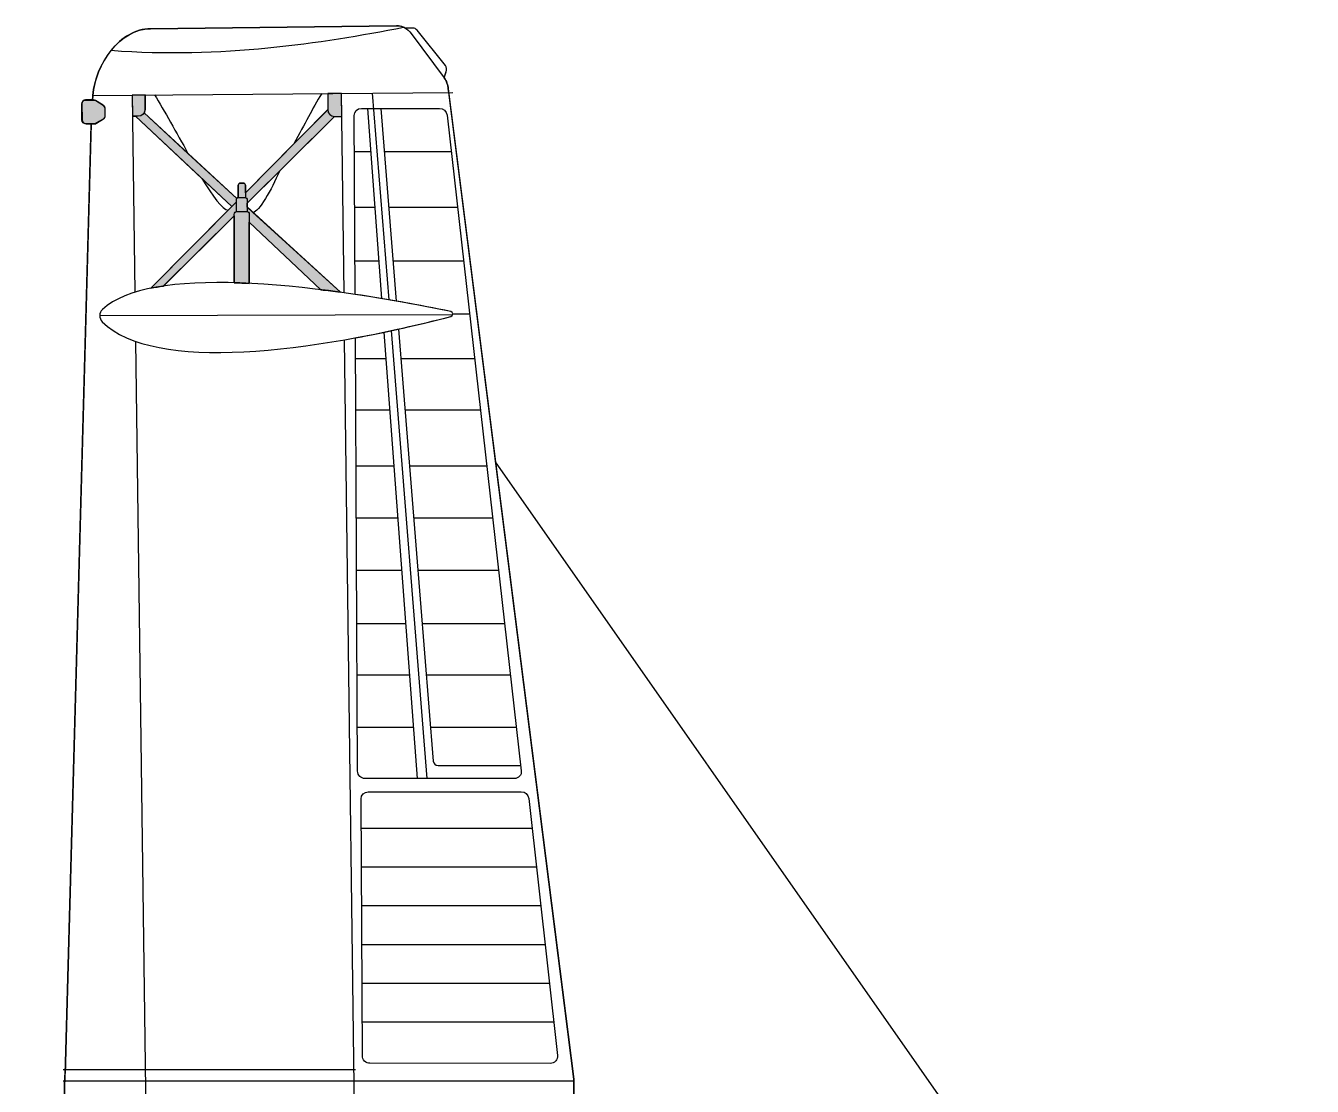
# Model space of a CAD drawing. Extents: x 65 to 351, y 40 to 244.
# Drawn here: x 231.78 to 277.79, y 150.81 to 188.74 of the extents above; entities that cross this region are included whole.
import ezdxf

# ---------------------------------------------------------------- set-up
doc = ezdxf.new("R2010")
doc.units = 0
doc.header["$MEASUREMENT"] = 0
doc.layers.add('4-VIEW', color=7, linetype='CONTINUOUS')
doc.layers.add('SOLIDS', color=7, linetype='CONTINUOUS')

msp = doc.modelspace()

# ---------------------------------------------------------------- hatches: boundary and pattern name
at = {"layer": 'SOLIDS'}
h = msp.add_hatch(color=7, dxfattribs=at)
edge = h.paths.add_edge_path()
edge.add_spline(control_points=[(233.79, 185.946), (233.79, 185.946), (233.79, 185.369), (233.79, 185.369), (233.79, 185.293), (233.852, 185.23), (233.928, 185.23), (233.928, 185.23), (234.061, 185.23), (234.061, 185.23), (234.061, 185.23), (234.222, 185.23), (234.222, 185.23), (234.249, 185.23), (234.272, 185.237), (234.295, 185.251), (234.295, 185.251), (234.547, 185.405), (234.547, 185.405), (234.589, 185.431), (234.612, 185.474), (234.612, 185.523), (234.612, 185.523), (234.612, 185.778), (234.612, 185.778), (234.612, 185.827), (234.59, 185.868), (234.548, 185.895), (234.548, 185.895), (234.285, 186.063), (234.285, 186.063), (234.262, 186.077), (234.239, 186.084), (234.211, 186.084), (234.211, 186.084), (234.121, 186.084), (234.121, 186.084), (234.121, 186.084), (233.928, 186.084), (233.928, 186.084), (233.852, 186.084), (233.79, 186.022), (233.79, 185.946)], knot_values=[0, 0, 0, 0, 1, 1, 1, 2, 2, 2, 3, 3, 3, 4, 4, 4, 5, 5, 5, 6, 6, 6, 7, 7, 7, 8, 8, 8, 9, 9, 9, 10, 10, 10, 11, 11, 11, 12, 12, 12, 13, 13, 13, 14, 14, 14, 14], degree=3, periodic=1)
h = msp.add_hatch(color=7, dxfattribs=at)
edge = h.paths.add_edge_path()
edge.add_spline(control_points=[(239.239, 179.548), (239.239, 179.548), (239.239, 181.938), (239.239, 181.938), (239.239, 181.938), (236.711, 179.432), (236.711, 179.432), (236.553, 179.41), (236.401, 179.383), (236.254, 179.353), (236.254, 179.353), (239.022, 182.147), (239.022, 182.147), (239.022, 182.147), (239.151, 182.278), (239.151, 182.278), (239.151, 182.278), (238.081, 183.278), (238.081, 183.278), (238.081, 183.278), (235.702, 185.503), (235.702, 185.503), (235.702, 185.503), (235.595, 185.503), (235.595, 185.503), (235.595, 185.503), (235.584, 186.261), (235.584, 186.261), (235.584, 186.261), (236.055, 186.265), (236.055, 186.265), (236.055, 186.265), (236.055, 185.749), (236.055, 185.749), (236.055, 185.703), (236.042, 185.66), (236.02, 185.623), (236.02, 185.623), (237.585, 184.177), (237.585, 184.177), (237.585, 184.177), (239.327, 182.566), (239.327, 182.566), (239.338, 182.583), (239.357, 182.594), (239.379, 182.594), (239.379, 182.594), (239.38, 182.594), (239.38, 182.594), (239.38, 182.594), (239.38, 183.036), (239.38, 183.036), (239.38, 183.079), (239.414, 183.113), (239.456, 183.113), (239.456, 183.113), (239.561, 183.113), (239.561, 183.113), (239.603, 183.113), (239.638, 183.079), (239.638, 183.036), (239.638, 183.036), (239.638, 182.768), (239.638, 182.768), (239.638, 182.768), (241.371, 184.518), (241.371, 184.518), (241.371, 184.518), (242.58, 185.738), (242.58, 185.738), (242.58, 185.738), (242.58, 186.316), (242.58, 186.316), (242.58, 186.316), (243.074, 186.32), (243.074, 186.32), (243.074, 186.32), (243.084, 185.493), (243.084, 185.493), (243.084, 185.493), (242.825, 185.493), (242.825, 185.493), (242.825, 185.493), (240.854, 183.538), (240.854, 183.538), (240.854, 183.538), (239.7, 182.394), (239.7, 182.394), (239.7, 182.394), (239.7, 182.257), (239.7, 182.257), (239.7, 182.257), (239.909, 182.066), (239.909, 182.066), (239.909, 182.066), (243.033, 179.209), (243.033, 179.209), (242.799, 179.241), (242.566, 179.272), (242.336, 179.3), (242.336, 179.3), (239.778, 181.712), (239.778, 181.712), (239.778, 181.712), (239.778, 179.528), (239.778, 179.528), (239.596, 179.536), (239.416, 179.543), (239.239, 179.548), (239.239, 179.548), (239.239, 179.548), (239.239, 179.548)], knot_values=[0, 0, 0, 0, 1, 1, 1, 2, 2, 2, 3, 3, 3, 4, 4, 4, 5, 5, 5, 6, 6, 6, 7, 7, 7, 8, 8, 8, 9, 9, 9, 10, 10, 10, 11, 11, 11, 12, 12, 12, 13, 13, 13, 14, 14, 14, 15, 15, 15, 16, 16, 16, 17, 17, 17, 18, 18, 18, 19, 19, 19, 20, 20, 20, 21, 21, 21, 22, 22, 22, 23, 23, 23, 24, 24, 24, 25, 25, 25, 26, 26, 26, 27, 27, 27, 28, 28, 28, 29, 29, 29, 30, 30, 30, 31, 31, 31, 32, 32, 32, 33, 33, 33, 34, 34, 34, 35, 35, 35, 36, 36, 36, 37, 37, 37, 37], degree=3, periodic=1)
h.paths.add_polyline_path([(239.317, 182.097), (239.326, 182.099), (239.317, 182.098)])

# ---------------------------------------------------------------- linework, layer by layer
at = {"layer": '4-VIEW', "color": 7}
for points in [[(234.185, 186.25), (247.053, 186.351)], [(235.584, 186.262), (235.679, 179.207)], [(243.166, 179.19), (243.074, 186.32)], [(244.777, 178.938), (244.189, 186.329)], [(235.702, 185.503), (239.151, 182.278)], [(236.02, 185.623), (239.327, 182.566)], [(242.58, 185.739), (239.638, 182.769)], [(242.825, 185.493), (239.7, 182.395)], [(244.517, 178.982), (244.012, 185.783)], [(244.479, 185.783), (245.032, 178.894)], [(243.537, 184.237), (244.127, 184.237)], [(244.603, 184.237), (246.997, 184.237)], [(239.317, 182.445), (236.254, 179.353)], [(239.7, 182.258), (243.033, 179.209)], [(243.547, 182.252), (244.274, 182.252)], [(244.763, 182.252), (247.224, 182.252)], [(239.239, 181.938), (236.711, 179.433)], [(239.778, 181.712), (242.336, 179.3)], [(243.557, 180.327), (244.417, 180.327)], [(244.917, 180.327), (247.449, 180.327)], [(234.429, 178.375), (247.051, 178.409)], [(247.054, 178.434), (247.661, 178.441)], [(245.791, 161.819), (244.606, 177.784)], [(246.139, 161.819), (244.865, 177.839)], [(235.702, 177.458), (236.183, 141.781)], [(243.648, 141.646), (243.187, 177.51)], [(243.575, 176.837), (244.676, 176.837)], [(245.198, 176.837), (247.841, 176.837)], [(243.585, 175.01), (244.812, 175.01)], [(245.345, 175.01), (248.042, 175.01)], [(243.595, 173.004), (244.96, 173.004)], [(245.506, 173.004), (248.277, 173.004)], [(278.887, 129.846), (248.583, 173.146)], [(243.604, 171.138), (245.099, 171.138)], [(245.656, 171.138), (248.476, 171.138)], [(243.614, 169.274), (245.238, 169.274)], [(245.806, 169.274), (248.687, 169.274)], [(243.624, 167.368), (245.379, 167.368)], [(245.959, 167.368), (248.913, 167.368)], [(243.634, 165.523), (245.516, 165.523)], [(246.107, 165.523), (249.12, 165.523)], [(243.643, 163.658), (245.655, 163.658)], [(246.257, 163.658), (249.332, 163.658)], [(243.78, 160.044), (249.891, 160.044)], [(243.787, 158.658), (250.045, 158.658)], [(243.794, 157.273), (250.2, 157.273)], [(243.801, 155.888), (250.354, 155.888)], [(243.809, 154.503), (250.509, 154.503)], [(243.816, 153.117), (250.664, 153.117)], [(233.124, 151.41), (243.571, 151.41)], [(233.119, 151.012), (251.384, 151.003)]]:
    msp.add_lwpolyline(points, dxfattribs=at)
for points, knots in [([(234.172, 186.054), (234.172, 186.054), (234.185, 186.25), (234.185, 186.25), (234.257, 187.347), (235.156, 188.641), (236.249, 188.631), (236.249, 188.631), (245.043, 188.738), (245.043, 188.738), (245.254, 188.741), (245.439, 188.639), (245.571, 188.462), (245.571, 188.462), (246.746, 186.879), (246.746, 186.879), (246.834, 186.76), (246.875, 186.631), (246.893, 186.481), (246.893, 186.481), (251.381, 151.07), (251.381, 151.07), (251.386, 151.026), (251.384, 150.986), (251.385, 150.942), (251.385, 150.942), (251.631, 131.484), (251.631, 131.484)], [0, 0, 0, 0, 1, 1, 1, 2, 2, 2, 3, 3, 3, 4, 4, 4, 5, 5, 5, 6, 6, 6, 7, 7, 7, 8, 8, 8, 9, 9, 9, 9]), ([(246.746, 186.879), (246.746, 186.879), (246.813, 187.098), (246.813, 187.098), (246.837, 187.176), (246.845, 187.254), (246.792, 187.32), (246.792, 187.32), (245.784, 188.578), (245.784, 188.578), (245.743, 188.629), (245.688, 188.656), (245.624, 188.656), (245.624, 188.656), (245.356, 188.657), (245.356, 188.657)], [0, 0, 0, 0, 1, 1, 1, 2, 2, 2, 3, 3, 3, 4, 4, 4, 5, 5, 5, 5]), ([(233.806, 185.37), (233.806, 185.37), (233.79, 185.946), (233.79, 185.946), (233.788, 186.022), (233.849, 186.085), (233.925, 186.085), (233.925, 186.085), (234.208, 186.085), (234.208, 186.085), (234.235, 186.085), (234.259, 186.078), (234.283, 186.063), (234.283, 186.063), (234.55, 185.895), (234.55, 185.895), (234.592, 185.869), (234.616, 185.827), (234.618, 185.779), (234.618, 185.779), (234.624, 185.524), (234.624, 185.524), (234.625, 185.474), (234.603, 185.432), (234.561, 185.406), (234.561, 185.406), (234.314, 185.252), (234.314, 185.252), (234.291, 185.238), (234.269, 185.231), (234.242, 185.231), (234.242, 185.231), (233.947, 185.231), (233.947, 185.231), (233.871, 185.231), (233.808, 185.294), (233.806, 185.37), (233.806, 185.37), (233.806, 185.37), (233.806, 185.37)], [0, 0, 0, 0, 1, 1, 1, 2, 2, 2, 3, 3, 3, 4, 4, 4, 5, 5, 5, 6, 6, 6, 7, 7, 7, 8, 8, 8, 9, 9, 9, 10, 10, 10, 11, 11, 11, 12, 12, 12, 13, 13, 13, 13]), ([(236.055, 186.265), (236.055, 186.265), (236.055, 185.749), (236.055, 185.749), (236.055, 185.614), (235.944, 185.503), (235.808, 185.503), (235.808, 185.503), (235.595, 185.503), (235.595, 185.503)], [0, 0, 0, 0, 1, 1, 1, 2, 2, 2, 3, 3, 3, 3]), ([(242.58, 186.316), (242.58, 186.316), (242.58, 185.739), (242.58, 185.739), (242.58, 185.603), (242.69, 185.493), (242.825, 185.493), (242.825, 185.493), (243.084, 185.493), (243.084, 185.493)], [0, 0, 0, 0, 1, 1, 1, 2, 2, 2, 3, 3, 3, 3]), ([(243.919, 161.819), (243.919, 161.819), (249.252, 161.819), (249.252, 161.819), (249.406, 161.819), (249.522, 161.948), (249.505, 162.099), (249.505, 162.099), (246.849, 185.547), (246.849, 185.547), (246.834, 185.681), (246.719, 185.783), (246.583, 185.783), (246.583, 185.783), (243.785, 185.783), (243.785, 185.783), (243.643, 185.783), (243.53, 185.671), (243.531, 185.531), (243.531, 185.531), (243.563, 179.133), (243.563, 179.133), (244.692, 178.964), (245.846, 178.755), (246.98, 178.522), (247.076, 178.502), (247.079, 178.366), (246.985, 178.342), (245.863, 178.051), (244.708, 177.79), (243.571, 177.58), (243.571, 177.58), (243.651, 162.083), (243.651, 162.083), (243.652, 161.937), (243.772, 161.819), (243.919, 161.819), (243.919, 161.819), (243.919, 161.819), (243.919, 161.819)], [0, 0, 0, 0, 1, 1, 1, 2, 2, 2, 3, 3, 3, 4, 4, 4, 5, 5, 5, 6, 6, 6, 7, 7, 7, 8, 8, 8, 9, 9, 9, 10, 10, 10, 11, 11, 11, 12, 12, 12, 13, 13, 13, 13]), ([(233.248, 136.577), (233.248, 136.577), (233.169, 150.669), (233.169, 150.669), (233.167, 151.012), (233.196, 151.304), (233.205, 151.646), (233.205, 151.646), (234.117, 185.201), (234.117, 185.201)], [0, 0, 0, 0, 1, 1, 1, 2, 2, 2, 3, 3, 3, 3]), ([(239.38, 182.595), (239.38, 182.595), (239.38, 183.037), (239.38, 183.037), (239.38, 183.079), (239.414, 183.114), (239.456, 183.114), (239.456, 183.114), (239.561, 183.114), (239.561, 183.114), (239.603, 183.114), (239.638, 183.079), (239.638, 183.037), (239.638, 183.037), (239.638, 182.595), (239.638, 182.595)], [0, 0, 0, 0, 1, 1, 1, 2, 2, 2, 3, 3, 3, 4, 4, 4, 5, 5, 5, 5]), ([(239.317, 182.098), (239.317, 182.098), (239.317, 182.533), (239.317, 182.533), (239.317, 182.567), (239.345, 182.595), (239.379, 182.595), (239.379, 182.595), (239.638, 182.595), (239.638, 182.595), (239.672, 182.595), (239.7, 182.567), (239.7, 182.533), (239.7, 182.533), (239.7, 182.102), (239.7, 182.102)], [0, 0, 0, 0, 1, 1, 1, 2, 2, 2, 3, 3, 3, 4, 4, 4, 5, 5, 5, 5]), ([(239.239, 179.548), (239.239, 179.548), (239.239, 181.994), (239.239, 181.994), (239.239, 182.053), (239.287, 182.102), (239.347, 182.102), (239.347, 182.102), (239.67, 182.102), (239.67, 182.102), (239.729, 182.102), (239.778, 182.053), (239.778, 181.994), (239.778, 181.994), (239.778, 179.529), (239.778, 179.529)], [0, 0, 0, 0, 1, 1, 1, 2, 2, 2, 3, 3, 3, 4, 4, 4, 5, 5, 5, 5]), ([(234.527, 178.596), (236.196, 180.15), (241.799, 179.589), (246.98, 178.522), (247.076, 178.502), (247.079, 178.366), (246.985, 178.342), (242.002, 177.054), (236.388, 176.326), (234.521, 178.152), (234.396, 178.274), (234.398, 178.477), (234.527, 178.596), (234.527, 178.596), (234.527, 178.596), (234.527, 178.596)], [0, 0, 0, 0, 1, 1, 1, 2, 2, 2, 3, 3, 3, 4, 4, 4, 5, 5, 5, 5]), ([(245.113, 177.893), (245.113, 177.893), (246.355, 162.442), (246.355, 162.442), (246.362, 162.353), (246.437, 162.283), (246.528, 162.283), (246.528, 162.283), (249.482, 162.283), (249.482, 162.283)], [0, 0, 0, 0, 1, 1, 1, 2, 2, 2, 3, 3, 3, 3]), ([(249.505, 161.348), (249.505, 161.348), (244.029, 161.344), (244.029, 161.344), (243.887, 161.344), (243.774, 161.23), (243.775, 161.088), (243.775, 161.088), (243.822, 151.902), (243.822, 151.902), (243.822, 151.83), (243.849, 151.766), (243.901, 151.714), (243.954, 151.662), (244.017, 151.636), (244.09, 151.636), (244.09, 151.636), (250.545, 151.633), (250.545, 151.633), (250.621, 151.633), (250.685, 151.661), (250.735, 151.717), (250.785, 151.773), (250.806, 151.841), (250.798, 151.916), (250.798, 151.916), (249.772, 161.109), (249.772, 161.109), (249.757, 161.245), (249.641, 161.348), (249.505, 161.348), (249.505, 161.348), (249.505, 161.348), (249.505, 161.348)], [0, 0, 0, 0, 1, 1, 1, 2, 2, 2, 3, 3, 3, 4, 4, 4, 5, 5, 5, 6, 6, 6, 7, 7, 7, 8, 8, 8, 9, 9, 9, 10, 10, 10, 11, 11, 11, 11])]:
    msp.add_open_spline(points, degree=3, knots=knots, dxfattribs=at)
for points in [[(234.839, 187.861), (238.786, 187.563), (242.329, 188.112), (245.293, 188.688)], [(236.392, 186.268), (236.731, 185.715), (237.179, 184.902), (237.585, 184.177)], [(242.366, 186.315), (242.027, 185.762), (241.776, 185.244), (241.371, 184.518)], [(238.081, 183.278), (238.465, 182.646), (238.825, 182.158), (239.022, 182.147)], [(240.854, 183.538), (240.582, 182.875), (240.105, 182.078), (239.909, 182.067)]]:
    msp.add_open_spline(points, degree=3, dxfattribs=at)
at = {"layer": 'SOLIDS'}
msp.add_lwpolyline([(239.317, 182.097), (239.326, 182.099), (239.317, 182.098), (239.317, 182.097)], dxfattribs=at)
for points, knots in [([(227.98, 136.708), (227.98, 136.708), (229.129, 136.708), (229.129, 136.708), (229.224, 136.708), (229.309, 136.664), (229.366, 136.596), (229.366, 136.596), (229.84, 136.596), (229.84, 136.596), (229.922, 136.596), (229.996, 136.546), (230.027, 136.475), (230.312, 136.523), (230.651, 136.56), (231.03, 136.585), (231.651, 136.624), (232.376, 136.627), (233.138, 136.583), (233.175, 136.58), (233.212, 136.578), (233.248, 136.576), (233.248, 136.576), (233.198, 145.509), (233.198, 145.509), (233.198, 145.509), (233.195, 145.807), (233.195, 145.807), (233.195, 145.807), (233.169, 150.622), (233.169, 150.622), (233.169, 150.622), (233.169, 150.668), (233.169, 150.668), (233.168, 150.787), (233.171, 150.9), (233.176, 151.011), (233.182, 151.144), (233.19, 151.274), (233.196, 151.409), (233.2, 151.486), (233.203, 151.565), (233.205, 151.646), (233.205, 151.646), (234.119, 185.231), (234.119, 185.231), (234.119, 185.231), (233.947, 185.231), (233.947, 185.231), (233.871, 185.231), (233.808, 185.293), (233.806, 185.369), (233.806, 185.369), (233.79, 185.946), (233.79, 185.946), (233.788, 186.022), (233.849, 186.084), (233.925, 186.084), (233.925, 186.084), (234.174, 186.084), (234.174, 186.084), (234.174, 186.084), (234.185, 186.25), (234.185, 186.25), (234.221, 186.801), (234.466, 187.401), (234.838, 187.861), (235.208, 188.317), (235.705, 188.635), (236.249, 188.63), (236.249, 188.63), (245.043, 188.738), (245.043, 188.738), (245.132, 188.739), (245.216, 188.721), (245.293, 188.687), (245.315, 188.678), (245.336, 188.668), (245.356, 188.656), (245.356, 188.656), (245.624, 188.656), (245.624, 188.656), (245.688, 188.656), (245.743, 188.629), (245.784, 188.578), (245.784, 188.578), (246.792, 187.319), (246.792, 187.319), (246.845, 187.254), (246.837, 187.176), (246.813, 187.097), (246.813, 187.097), (246.746, 186.878), (246.746, 186.878), (246.834, 186.76), (246.875, 186.631), (246.893, 186.481), (246.893, 186.481), (246.91, 186.35), (246.91, 186.35), (246.91, 186.35), (251.381, 151.07), (251.381, 151.07), (251.384, 151.047), (251.384, 151.025), (251.384, 151.003), (251.385, 150.983), (251.384, 150.963), (251.385, 150.942), (251.385, 150.942), (251.623, 131.473), (251.623, 131.473), (251.657, 131.473), (251.692, 131.472), (251.726, 131.471), (251.955, 131.466), (252.189, 131.459), (252.429, 131.45), (255.319, 131.345), (258.997, 130.986), (262.909, 130.445), (268.095, 129.728), (273.688, 128.691), (278.391, 127.496), (278.391, 127.496), (280.35, 136.781), (280.35, 136.781), (280.508, 137.526), (280.824, 138.176), (281.287, 138.712), (281.617, 139.094), (282.021, 139.419), (282.495, 139.681), (283.171, 140.053), (283.901, 140.225), (284.616, 140.222), (286.739, 140.213), (288.72, 138.662), (288.685, 136.25), (288.685, 136.25), (288.629, 132.425), (288.629, 132.425), (288.629, 132.425), (288.583, 129.235), (288.583, 129.235), (288.578, 128.864), (288.395, 128.548), (288.077, 128.356), (288.077, 128.356), (283.934, 125.855), (283.934, 125.855), (284.2, 125.761), (284.458, 125.666), (284.709, 125.572), (284.8, 125.537), (284.8, 125.405), (284.709, 125.37), (284.464, 125.278), (284.212, 125.185), (283.952, 125.094), (283.952, 125.094), (288.077, 122.586), (288.077, 122.586), (288.394, 122.394), (288.578, 122.079), (288.583, 121.707), (288.583, 121.707), (288.629, 118.517), (288.629, 118.517), (288.629, 118.517), (288.685, 114.692), (288.685, 114.692), (288.72, 112.28), (286.739, 110.729), (284.616, 110.72), (283.901, 110.717), (283.171, 110.889), (282.495, 111.262), (282.021, 111.524), (281.617, 111.848), (281.287, 112.23), (280.824, 112.767), (280.508, 113.416), (280.35, 114.161), (280.35, 114.161), (278.391, 123.446), (278.391, 123.446), (273.688, 122.252), (268.095, 121.214), (262.909, 120.497), (258.997, 119.956), (255.319, 119.598), (252.429, 119.492), (252.189, 119.483), (251.955, 119.476), (251.726, 119.471), (251.692, 119.47), (251.659, 119.469), (251.625, 119.469), (251.625, 119.469), (251.385, 100), (251.385, 100), (251.384, 99.979), (251.385, 99.959), (251.384, 99.939), (251.384, 99.917), (251.384, 99.895), (251.381, 99.872), (251.381, 99.872), (246.91, 64.592), (246.91, 64.592), (246.91, 64.592), (246.893, 64.462), (246.893, 64.462), (246.875, 64.311), (246.834, 64.182), (246.746, 64.063), (246.746, 64.063), (246.813, 63.845), (246.813, 63.845), (246.837, 63.766), (246.845, 63.688), (246.792, 63.622), (246.792, 63.622), (245.784, 62.363), (245.784, 62.363), (245.743, 62.313), (245.688, 62.286), (245.624, 62.286), (245.624, 62.286), (245.356, 62.286), (245.356, 62.286), (245.336, 62.274), (245.315, 62.264), (245.293, 62.255), (245.216, 62.221), (245.132, 62.203), (245.043, 62.204), (245.043, 62.204), (236.249, 62.312), (236.249, 62.312), (235.705, 62.307), (235.208, 62.625), (234.839, 63.081), (234.466, 63.541), (234.221, 64.141), (234.185, 64.692), (234.185, 64.692), (234.174, 64.858), (234.174, 64.858), (234.174, 64.858), (233.925, 64.858), (233.925, 64.858), (233.849, 64.858), (233.788, 64.92), (233.79, 64.996), (233.79, 64.996), (233.806, 65.573), (233.806, 65.573), (233.808, 65.649), (233.871, 65.711), (233.947, 65.711), (233.947, 65.711), (234.12, 65.711), (234.12, 65.711), (234.12, 65.711), (233.205, 99.296), (233.205, 99.296), (233.203, 99.378), (233.2, 99.456), (233.196, 99.533), (233.19, 99.668), (233.182, 99.798), (233.176, 99.931), (233.171, 100.042), (233.168, 100.154), (233.169, 100.273), (233.169, 100.273), (233.169, 100.319), (233.169, 100.319), (233.169, 100.319), (233.195, 105.135), (233.195, 105.135), (233.195, 105.135), (233.198, 105.433), (233.198, 105.433), (233.198, 105.433), (233.248, 114.365), (233.248, 114.365), (233.212, 114.364), (233.175, 114.362), (233.138, 114.359), (232.376, 114.315), (231.65, 114.318), (231.03, 114.358), (230.651, 114.382), (230.312, 114.419), (230.028, 114.467), (229.995, 114.396), (229.922, 114.346), (229.84, 114.346), (229.84, 114.346), (229.366, 114.346), (229.366, 114.346), (229.31, 114.278), (229.224, 114.234), (229.129, 114.234), (229.129, 114.234), (227.98, 114.234), (227.98, 114.234), (227.574, 114.234), (227.243, 114.565), (227.243, 114.971), (227.243, 114.971), (227.243, 116.754), (227.243, 116.754), (227.243, 116.754), (226.908, 116.754), (226.908, 116.754), (226.908, 116.754), (226.908, 116.425), (226.908, 116.425), (226.908, 116.37), (226.885, 116.323), (226.848, 116.289), (226.915, 114.078), (226.859, 112.275), (226.715, 109.891), (226.706, 109.749), (226.612, 109.735), (226.595, 109.873), (226.588, 109.929), (226.581, 109.984), (226.574, 110.039), (226.574, 110.039), (226.574, 110.04), (226.574, 110.04), (226.339, 111.953), (226.219, 114.088), (226.258, 116.332), (225.802, 116.451), (225.437, 116.641), (225.216, 116.904), (225.128, 117.009), (225.128, 117.156), (225.216, 117.26), (225.432, 117.518), (225.783, 117.704), (226.223, 117.824), (226.199, 118.33), (226.199, 118.841), (226.226, 119.369), (225.498, 119.438), (224.781, 119.524), (224.082, 119.633), (222.622, 119.861), (221.17, 120.216), (219.804, 120.658), (219.731, 120.603), (219.632, 120.531), (219.602, 120.515), (219.432, 120.421), (219.253, 120.399), (219.048, 120.471), (216.913, 121.222), (215.023, 122.274), (213.697, 123.267), (213.559, 123.369), (213.533, 123.545), (213.514, 123.715), (213.511, 123.739), (213.508, 123.789), (213.506, 123.836), (213.397, 123.927), (213.293, 124.018), (213.194, 124.109), (213.135, 124.166), (213.076, 124.247), (213.075, 124.31), (213.063, 124.697), (213.041, 125.084), (213.041, 125.471), (213.041, 125.858), (213.063, 126.245), (213.075, 126.632), (213.076, 126.693), (213.138, 126.778), (213.194, 126.833), (213.294, 126.926), (213.4, 127.019), (213.512, 127.111), (213.513, 127.172), (213.514, 127.234), (213.517, 127.26), (213.537, 127.419), (213.568, 127.579), (213.697, 127.675), (215.023, 128.668), (216.913, 129.72), (219.048, 130.471), (219.265, 130.547), (219.454, 130.518), (219.633, 130.41), (219.652, 130.398), (219.731, 130.338), (219.801, 130.284), (221.168, 130.726), (222.621, 131.081), (224.082, 131.308), (224.781, 131.417), (225.498, 131.504), (226.226, 131.573), (226.199, 132.101), (226.199, 132.612), (226.223, 133.118), (225.783, 133.238), (225.432, 133.425), (225.216, 133.682), (225.128, 133.785), (225.128, 133.934), (225.216, 134.037), (225.437, 134.302), (225.802, 134.491), (226.258, 134.611), (226.219, 136.855), (226.339, 138.991), (226.574, 140.903), (226.581, 140.958), (226.588, 141.013), (226.595, 141.068), (226.612, 141.207), (226.706, 141.193), (226.715, 141.051), (226.859, 138.667), (226.915, 136.864), (226.849, 134.653), (226.885, 134.62), (226.908, 134.572), (226.908, 134.518), (226.908, 134.518), (226.908, 134.188), (226.908, 134.188), (226.908, 134.188), (227.243, 134.188), (227.243, 134.188), (227.243, 134.188), (227.243, 135.971), (227.243, 135.971), (227.243, 136.377), (227.574, 136.708), (227.98, 136.708), (227.98, 136.708), (227.98, 136.708), (227.98, 136.708)], [0, 0, 0, 0, 1, 1, 1, 2, 2, 2, 3, 3, 3, 4, 4, 4, 5, 5, 5, 6, 6, 6, 7, 7, 7, 8, 8, 8, 9, 9, 9, 10, 10, 10, 11, 11, 11, 12, 12, 12, 13, 13, 13, 14, 14, 14, 15, 15, 15, 16, 16, 16, 17, 17, 17, 18, 18, 18, 19, 19, 19, 20, 20, 20, 21, 21, 21, 22, 22, 22, 23, 23, 23, 24, 24, 24, 25, 25, 25, 26, 26, 26, 27, 27, 27, 28, 28, 28, 29, 29, 29, 30, 30, 30, 31, 31, 31, 32, 32, 32, 33, 33, 33, 34, 34, 34, 35, 35, 35, 36, 36, 36, 37, 37, 37, 38, 38, 38, 39, 39, 39, 40, 40, 40, 41, 41, 41, 42, 42, 42, 43, 43, 43, 44, 44, 44, 45, 45, 45, 46, 46, 46, 47, 47, 47, 48, 48, 48, 49, 49, 49, 50, 50, 50, 51, 51, 51, 52, 52, 52, 53, 53, 53, 54, 54, 54, 55, 55, 55, 56, 56, 56, 57, 57, 57, 58, 58, 58, 59, 59, 59, 60, 60, 60, 61, 61, 61, 62, 62, 62, 63, 63, 63, 64, 64, 64, 65, 65, 65, 66, 66, 66, 67, 67, 67, 68, 68, 68, 69, 69, 69, 70, 70, 70, 71, 71, 71, 72, 72, 72, 73, 73, 73, 74, 74, 74, 75, 75, 75, 76, 76, 76, 77, 77, 77, 78, 78, 78, 79, 79, 79, 80, 80, 80, 81, 81, 81, 82, 82, 82, 83, 83, 83, 84, 84, 84, 85, 85, 85, 86, 86, 86, 87, 87, 87, 88, 88, 88, 89, 89, 89, 90, 90, 90, 91, 91, 91, 92, 92, 92, 93, 93, 93, 94, 94, 94, 95, 95, 95, 96, 96, 96, 97, 97, 97, 98, 98, 98, 99, 99, 99, 100, 100, 100, 101, 101, 101, 102, 102, 102, 103, 103, 103, 104, 104, 104, 105, 105, 105, 106, 106, 106, 107, 107, 107, 108, 108, 108, 109, 109, 109, 110, 110, 110, 111, 111, 111, 112, 112, 112, 113, 113, 113, 114, 114, 114, 115, 115, 115, 116, 116, 116, 117, 117, 117, 118, 118, 118, 119, 119, 119, 120, 120, 120, 121, 121, 121, 122, 122, 122, 123, 123, 123, 124, 124, 124, 125, 125, 125, 126, 126, 126, 127, 127, 127, 128, 128, 128, 129, 129, 129, 130, 130, 130, 131, 131, 131, 132, 132, 132, 133, 133, 133, 134, 134, 134, 135, 135, 135, 136, 136, 136, 137, 137, 137, 138, 138, 138, 139, 139, 139, 140, 140, 140, 141, 141, 141, 142, 142, 142, 143, 143, 143, 144, 144, 144, 145, 145, 145, 146, 146, 146, 147, 147, 147, 148, 148, 148, 149, 149, 149, 150, 150, 150, 151, 151, 151, 151]), ([(233.79, 185.946), (233.79, 185.946), (233.79, 185.369), (233.79, 185.369), (233.79, 185.293), (233.852, 185.23), (233.928, 185.23), (233.928, 185.23), (234.061, 185.23), (234.061, 185.23), (234.061, 185.23), (234.222, 185.23), (234.222, 185.23), (234.249, 185.23), (234.272, 185.237), (234.295, 185.251), (234.295, 185.251), (234.547, 185.405), (234.547, 185.405), (234.589, 185.431), (234.612, 185.474), (234.612, 185.523), (234.612, 185.523), (234.612, 185.778), (234.612, 185.778), (234.612, 185.827), (234.59, 185.868), (234.548, 185.895), (234.548, 185.895), (234.285, 186.063), (234.285, 186.063), (234.262, 186.077), (234.239, 186.084), (234.211, 186.084), (234.211, 186.084), (234.121, 186.084), (234.121, 186.084), (234.121, 186.084), (233.928, 186.084), (233.928, 186.084), (233.852, 186.084), (233.79, 186.022), (233.79, 185.946)], [0, 0, 0, 0, 1, 1, 1, 2, 2, 2, 3, 3, 3, 4, 4, 4, 5, 5, 5, 6, 6, 6, 7, 7, 7, 8, 8, 8, 9, 9, 9, 10, 10, 10, 11, 11, 11, 12, 12, 12, 13, 13, 13, 14, 14, 14, 14]), ([(239.239, 179.548), (239.239, 179.548), (239.239, 181.938), (239.239, 181.938), (239.239, 181.938), (236.711, 179.432), (236.711, 179.432), (236.553, 179.41), (236.401, 179.383), (236.254, 179.353), (236.254, 179.353), (239.022, 182.147), (239.022, 182.147), (239.022, 182.147), (239.151, 182.278), (239.151, 182.278), (239.151, 182.278), (238.081, 183.278), (238.081, 183.278), (238.081, 183.278), (235.702, 185.503), (235.702, 185.503), (235.702, 185.503), (235.595, 185.503), (235.595, 185.503), (235.595, 185.503), (235.584, 186.261), (235.584, 186.261), (235.584, 186.261), (236.055, 186.265), (236.055, 186.265), (236.055, 186.265), (236.055, 185.749), (236.055, 185.749), (236.055, 185.703), (236.042, 185.66), (236.02, 185.623), (236.02, 185.623), (237.585, 184.177), (237.585, 184.177), (237.585, 184.177), (239.327, 182.566), (239.327, 182.566), (239.338, 182.583), (239.357, 182.594), (239.379, 182.594), (239.379, 182.594), (239.38, 182.594), (239.38, 182.594), (239.38, 182.594), (239.38, 183.036), (239.38, 183.036), (239.38, 183.079), (239.414, 183.113), (239.456, 183.113), (239.456, 183.113), (239.561, 183.113), (239.561, 183.113), (239.603, 183.113), (239.638, 183.079), (239.638, 183.036), (239.638, 183.036), (239.638, 182.768), (239.638, 182.768), (239.638, 182.768), (241.371, 184.518), (241.371, 184.518), (241.371, 184.518), (242.58, 185.738), (242.58, 185.738), (242.58, 185.738), (242.58, 186.316), (242.58, 186.316), (242.58, 186.316), (243.074, 186.32), (243.074, 186.32), (243.074, 186.32), (243.084, 185.493), (243.084, 185.493), (243.084, 185.493), (242.825, 185.493), (242.825, 185.493), (242.825, 185.493), (240.854, 183.538), (240.854, 183.538), (240.854, 183.538), (239.7, 182.394), (239.7, 182.394), (239.7, 182.394), (239.7, 182.257), (239.7, 182.257), (239.7, 182.257), (239.909, 182.066), (239.909, 182.066), (239.909, 182.066), (243.033, 179.209), (243.033, 179.209), (242.799, 179.241), (242.566, 179.272), (242.336, 179.3), (242.336, 179.3), (239.778, 181.712), (239.778, 181.712), (239.778, 181.712), (239.778, 179.528), (239.778, 179.528), (239.596, 179.536), (239.416, 179.543), (239.239, 179.548), (239.239, 179.548), (239.239, 179.548), (239.239, 179.548)], [0, 0, 0, 0, 1, 1, 1, 2, 2, 2, 3, 3, 3, 4, 4, 4, 5, 5, 5, 6, 6, 6, 7, 7, 7, 8, 8, 8, 9, 9, 9, 10, 10, 10, 11, 11, 11, 12, 12, 12, 13, 13, 13, 14, 14, 14, 15, 15, 15, 16, 16, 16, 17, 17, 17, 18, 18, 18, 19, 19, 19, 20, 20, 20, 21, 21, 21, 22, 22, 22, 23, 23, 23, 24, 24, 24, 25, 25, 25, 26, 26, 26, 27, 27, 27, 28, 28, 28, 29, 29, 29, 30, 30, 30, 31, 31, 31, 32, 32, 32, 33, 33, 33, 34, 34, 34, 35, 35, 35, 36, 36, 36, 37, 37, 37, 37])]:
    msp.add_open_spline(points, degree=3, knots=knots, dxfattribs=at)

doc.saveas('drawing.dxf')
